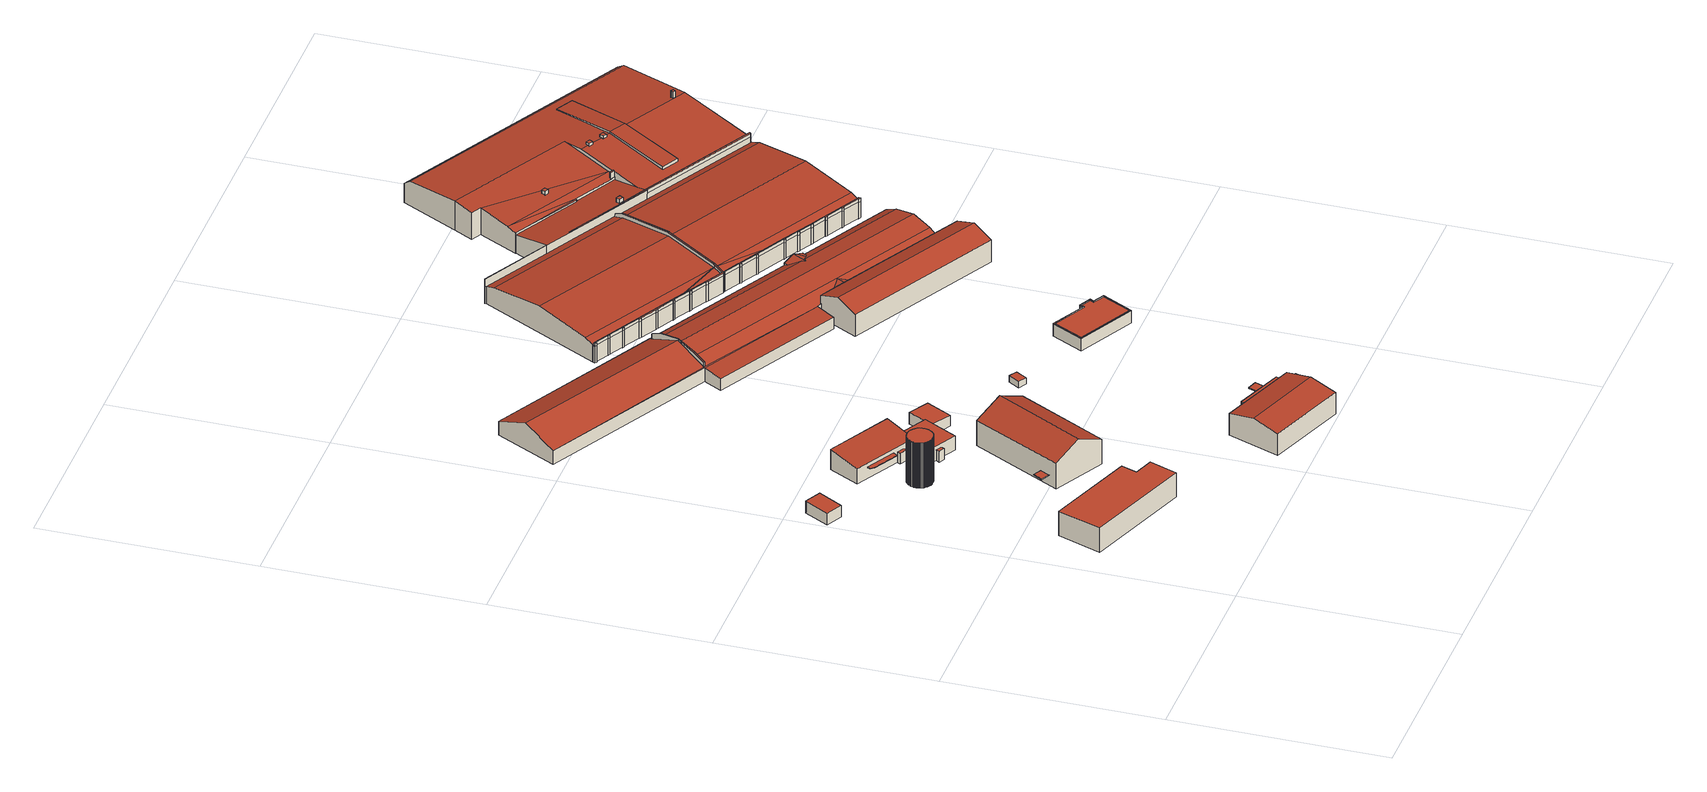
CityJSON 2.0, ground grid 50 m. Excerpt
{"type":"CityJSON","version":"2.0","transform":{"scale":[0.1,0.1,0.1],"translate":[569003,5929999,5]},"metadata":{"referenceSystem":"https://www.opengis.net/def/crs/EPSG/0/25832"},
"CityObjects":{
"building1":{"type":"Building","attributes":{"Grundfläche 2D":"283.135707","Grundhöhe NN":"5.678"},"geometry":[{"type":"Solid","lod":"3","boundaries":[[[[0,1,2]],[[0,2,3]],[[0,3,4]],[[5,6,7,8,9,10]],[[2,1,11,12]],[[3,2,12,13]],[[4,3,13,14]],[[7,6,15,16]],[[8,7,16,17]],[[0,9,8,17,11,1]],[[18,10,9,0,4,14]],[[5,10,18,19]],[[6,5,19,15]],[[17,16,15,19,18,14,13,12,11]]]],"semantics":{"surfaces":[{"type":"RoofSurface"},{"type":"WallSurface"},{"type":"GroundSurface"}],"values":[[0,0,0,0,1,1,1,1,1,1,1,1,1,2]]}}]},
"building2":{"type":"Building","attributes":{"Grundfläche 2D":"26.784521","Grundhöhe NN":"5.448"},"geometry":[{"type":"Solid","lod":"3","boundaries":[[[[20,21,22,23]],[[24,25,23,22]],[[25,26,20,23]],[[26,27,21,20]],[[27,24,22,21]],[[27,26,25,24]]]],"semantics":{"surfaces":[{"type":"RoofSurface"},{"type":"WallSurface"},{"type":"GroundSurface"}],"values":[[0,1,1,1,1,2]]}}]},
"building3":{"type":"Building","attributes":{"Grundfläche 2D":"26.306352","Grundhöhe NN":"5.206"},"geometry":[{"type":"Solid","lod":"3","boundaries":[[[[28,29,30,31,32,33,34,35,36,37,38,39,40,41,42,43,44,45,46,47,48,49,50,51,52,53,54,55,56,57,58,59,60,61,62,63,64,65,66,67,68,69,70,71,72,73,74,75,76,77,78,79,80,81,82,83,84,85,86,87,88,89,90,91,92,93,94,95,96,97,98,99,100,101,102,103,104,105,106,107,108,109,110,111,112,113,114,115,116,117,118,119,120,121,122,123,124,125,126,127]],[[128,129,36,35]],[[129,130,37,36]],[[130,131,38,37]],[[131,132,39,38]],[[132,133,40,39]],[[133,134,41,40]],[[134,135,42,41]],[[135,136,43,42]],[[136,137,44,43]],[[137,138,45,44]],[[139,128,35,34]],[[140,141,33,32]],[[141,139,34,33]],[[138,142,46,45]],[[142,143,47,46]],[[143,144,48,47]],[[144,145,49,48]],[[145,146,50,49]],[[146,147,51,50]],[[147,148,52,51]],[[148,149,53,52]],[[149,150,54,53]],[[150,151,55,54]],[[151,152,56,55]],[[152,153,57,56]],[[153,154,58,57]],[[154,155,59,58]],[[155,156,60,59]],[[156,157,61,60]],[[157,158,62,61]],[[158,159,63,62]],[[159,160,64,63]],[[160,161,65,64]],[[161,162,66,65]],[[162,163,67,66]],[[163,164,68,67]],[[164,165,69,68]],[[165,166,70,69]],[[166,167,71,70]],[[167,168,72,71]],[[168,169,73,72]],[[169,170,74,73]],[[170,171,75,74]],[[171,172,76,75]],[[172,173,77,76]],[[173,174,78,77]],[[174,175,79,78]],[[175,176,80,79]],[[176,177,81,80]],[[177,178,82,81]],[[178,179,83,82]],[[179,180,84,83]],[[180,181,85,84]],[[181,182,86,85]],[[182,183,87,86]],[[183,184,88,87]],[[184,185,89,88]],[[185,186,90,89]],[[186,187,91,90]],[[187,188,92,91]],[[188,189,93,92]],[[189,190,94,93]],[[190,191,95,94]],[[191,192,96,95]],[[192,193,97,96]],[[193,194,98,97]],[[194,195,99,98]],[[195,196,100,99]],[[196,197,101,100]],[[197,198,102,101]],[[198,199,103,102]],[[199,200,104,103]],[[200,201,105,104]],[[201,202,106,105]],[[202,203,107,106]],[[203,204,108,107]],[[204,205,109,108]],[[205,206,110,109]],[[206,207,111,110]],[[207,208,112,111]],[[208,209,113,112]],[[209,210,114,113]],[[210,211,115,114]],[[211,212,116,115]],[[212,213,117,116]],[[213,214,118,117]],[[214,215,119,118]],[[215,216,120,119]],[[216,217,121,120]],[[217,218,122,121]],[[218,219,123,122]],[[219,220,124,123]],[[220,221,125,124]],[[221,222,126,125]],[[222,223,127,126]],[[223,224,28,127]],[[224,225,29,28]],[[225,226,30,29]],[[226,227,31,30]],[[227,140,32,31]],[[221,220,219,218,217,216,215,214,213,212,211,210,209,208,207,206,205,204,203,202,201,200,199,198,197,196,195,194,193,192,191,190,189,188,187,186,185,184,183,182,181,180,179,178,177,176,175,174,173,172,171,170,169,168,167,166,165,164,163,162,161,160,159,158,157,156,155,154,153,152,151,150,149,148,147,146,145,144,143,142,138,137,136,135,134,133,132,131,130,129,128,139,141,140,227,226,225,224,223,222]]]],"semantics":{"surfaces":[{"type":"RoofSurface"},{"type":"WallSurface"},{"type":"GroundSurface"}],"values":[[0,1,1,1,1,1,1,1,1,1,1,1,1,1,1,1,1,1,1,1,1,1,1,1,1,1,1,1,1,1,1,1,1,1,1,1,1,1,1,1,1,1,1,1,1,1,1,1,1,1,1,1,1,1,1,1,1,1,1,1,1,1,1,1,1,1,1,1,1,1,1,1,1,1,1,1,1,1,1,1,1,1,1,1,1,1,1,1,1,1,1,1,1,1,1,1,1,1,1,1,1,2]]}}]},
"building4":{"type":"Building","attributes":{"Grundfläche 2D":"211.922497","Grundhöhe NN":"5.184"},"geometry":[{"type":"Solid","lod":"3","boundaries":[[[[228,229,230,231]],[[232,233,234,235,236]],[[237,238,239,240]],[[241,242,243,244]],[[245,246,247,248]],[[249,250,251,252,253]],[[254,255,256,257]],[[231,230,258,259]],[[228,231,259,260]],[[229,228,260,261]],[[233,262,263,234]],[[238,264,265,235,234,263,266,239]],[[236,235,265,267]],[[232,236,267,268]],[[240,239,266,269]],[[237,240,269,270]],[[238,237,270,264]],[[244,243,271,272]],[[241,244,272,273]],[[242,241,273,274]],[[275,258,230,229,261,262,233,245,248],[276,277,252,251]],[[278,257,246,245,233,232,268]],[[279,271,243,242,274,280,247,246,257,256]],[[248,247,280,275]],[[253,252,277,281]],[[249,253,281,282]],[[250,249,282,283]],[[251,250,283,276]],[[254,257,278,284]],[[255,254,284,285]],[[285,279,256,255]],[[264,270,269,266,263,262,261,260,259,258,275,280,274,273,272,271,279,285,284,278,268,267,265]],[[276,283,282,281,277]]]],"semantics":{"surfaces":[{"type":"RoofSurface"},{"type":"WallSurface"},{"type":"GroundSurface"}],"values":[[0,0,0,0,0,0,0,1,1,1,1,1,1,1,1,1,1,1,1,1,1,1,1,1,1,1,1,1,1,1,1,2,2]]}}]},
"building5":{"type":"Building","attributes":{"Grundfläche 2D":"320.796708","Grundhöhe NN":"5.259"},"children":["building5-1"],"geometry":[{"type":"Solid","lod":"3","boundaries":[[[[286,287,288,289]],[[286,289,290,291]],[[287,286,291,292,293]],[[288,287,293,294]],[[290,289,288,294,295]],[[291,290,295,292]],[[293,292,295,294]]]],"semantics":{"surfaces":[{"type":"RoofSurface"},{"type":"WallSurface"},{"type":"GroundSurface"}],"values":[[0,0,1,1,1,1,2]]}}]},
"building5-1":{"type":"BuildingInstallation","parents":["building5"],"geometry":[{"type":"MultiSurface","lod":"3","boundaries":[[[296,297,298,299]],[[300,301,299,298]],[[301,302,296,299]],[[302,303,297,296]],[[303,300,298,297]],[[303,302,301,300]]],"semantics":{"surfaces":[{"type":"RoofSurface"},{"type":"WallSurface"},{"type":"OuterCeilingSurface"}],"values":[0,1,1,1,1,2]}}]},
"building6":{"type":"Building","attributes":{"Grundfläche 2D":"37.058063","Grundhöhe NN":"5.261"},"geometry":[{"type":"Solid","lod":"3","boundaries":[[[[304,305,306,307]],[[305,304,308,309]],[[306,305,309,310]],[[307,306,310,311]],[[304,307,311,308]],[[309,308,311,310]]]],"semantics":{"surfaces":[{"type":"RoofSurface"},{"type":"WallSurface"},{"type":"GroundSurface"}],"values":[[0,1,1,1,1,2]]}}]},
"building7":{"type":"Building","attributes":{"Grundfläche 2D":"278.936087","Grundhöhe NN":"5.389"},"geometry":[{"type":"Solid","lod":"3","boundaries":[[[[312,313,314,315]],[[316,317,318,319]],[[320,317,316,321,322]],[[315,314,323,324]],[[312,315,324,325]],[[313,312,325,326]],[[319,318,327,328]],[[323,314,313,322,321,316,319,328,329]],[[322,313,326,330,320]],[[327,318,317,320,330]],[[326,325,324,323,329,328,327,330]]]],"semantics":{"surfaces":[{"type":"RoofSurface"},{"type":"WallSurface"},{"type":"GroundSurface"}],"values":[[0,0,0,1,1,1,1,1,1,1,2]]}}]},
"building8":{"type":"Building","attributes":{"Grundfläche 2D":"29.096333","Grundhöhe NN":"5.389"},"children":["building8-1"],"geometry":[{"type":"Solid","lod":"3","boundaries":[[[[331,332,333,334]],[[331,334,335,336]],[[332,331,336,337]],[[333,332,337,338]],[[334,333,338,335]],[[337,336,335,338]]]],"semantics":{"surfaces":[{"type":"RoofSurface"},{"type":"WallSurface"},{"type":"GroundSurface"}],"values":[[0,1,1,1,1,2]]}}]},
"building8-1":{"type":"BuildingInstallation","parents":["building8"],"geometry":[{"type":"MultiSurface","lod":"3","boundaries":[[[339,340,341,342]],[[343,344,342,341]],[[344,345,339,342]],[[345,346,340,339]],[[346,343,341,340]],[[346,345,344,343]]],"semantics":{"surfaces":[{"type":"RoofSurface"},{"type":"WallSurface"},{"type":"OuterCeilingSurface"}],"values":[0,1,1,1,1,2]}}]},
"building9":{"type":"Building","attributes":{"Grundfläche 2D":"6.227068","Grundhöhe NN":"5.778"},"geometry":[{"type":"Solid","lod":"3","boundaries":[[[[347,348,349,350]],[[351,352,350,349]],[[352,353,347,350]],[[353,354,348,347]],[[354,351,349,348]],[[354,353,352,351]]]],"semantics":{"surfaces":[{"type":"RoofSurface"},{"type":"WallSurface"},{"type":"GroundSurface"}],"values":[[0,1,1,1,1,2]]}}]},
"building10":{"type":"Building","attributes":{"Grundfläche 2D":"2023.894498","Grundhöhe NN":"5.411"},"children":["building10-1"],"geometry":[{"type":"Solid","lod":"3","boundaries":[[[[355,356,357,358,359]],[[360,361,356,355,362]],[[363,364,365,366,361,360]],[[367,368,369,370]],[[371,367,370,372]],[[360,362,373,374,375,376,377,378,379,380,363]],[[381,382,377,376,383,384,385,386,359,358]],[[387,388,373,362,355,359,386,389,390]],[[391,392,393,388,387,394]],[[395,396,397,368,367,371,398,399,393,392,400]],[[400,401,402,395]],[[403,396,395]],[[402,404,405]],[[404,406,394,407,408,405]],[[409,410,404]],[[410,406,404]],[[394,411,407]],[[412,407,411]],[[413,414,415,408,407,412,389,416]],[[417,413,416]],[[418,413,417]],[[419,395,402,420]],[[358,357,381]],[[380,379,378,366,365,364,363]],[[378,377,361,366]],[[361,377,382,381,357,356]],[[397,398,372,370,369]],[[398,371,372]],[[397,369,368]],[[418,417,416,389,386,385,384,421,422]],[[406,410,409,400,392,391,394]],[[400,409,404,401]],[[404,402,401]],[[395,423,424,403]],[[396,403,424,425]],[[399,398,397,396,425,426]],[[374,373,388,393,399,426,427]],[[384,383,376,375,374,427,421]],[[402,405,428,429]],[[387,390,389,412,411,394]],[[413,418,422,430]],[[414,413,430,431]],[[415,414,431,432]],[[428,405,408,415,432]],[[420,402,429,433]],[[419,420,433,434]],[[395,419,434,423]],[[424,423,434,433,429,428,432,431,430,422,421,427,426,425]]]],"semantics":{"surfaces":[{"type":"RoofSurface"},{"type":"WallSurface"},{"type":"GroundSurface"}],"values":[[0,0,0,0,0,0,0,0,0,0,0,0,0,0,0,0,0,0,0,0,0,0,1,1,1,1,1,1,1,1,1,1,1,1,1,1,1,1,1,1,1,1,1,1,1,1,1,2]]}}]},
"building10-1":{"type":"BuildingInstallation","parents":["building10"],"geometry":[{"type":"MultiSurface","lod":"3","boundaries":[[[435,436,437,438,439]],[[440,441,442,435,439]],[[441,443,444,442]],[[443,445,446,444]],[[437,436,401,404,409,400]],[[443,441,440,439,438,437,400,409,410,406,394,411,412,389,416,417,418,445]],[[446,445,418,413]],[[435,442,444,446,413,407,404,401,436]]],"semantics":{"surfaces":[{"type":"RoofSurface"},{"type":"WallSurface"}],"values":[0,0,0,0,1,1,1,1]}}]},
"building11":{"type":"Building","attributes":{"Grundfläche 2D":"128.622915","Grundhöhe NN":"5.046"},"children":["building11-1","building11-2"],"geometry":[{"type":"Solid","lod":"3","boundaries":[[[[447,448,449,450,451,452,453,454]],[[455,456,454,453]],[[456,457,447,454]],[[457,458,448,447]],[[458,459,449,448]],[[459,460,450,449]],[[460,461,451,450]],[[461,462,452,451]],[[462,455,453,452]],[[462,461,460,459,458,457,456,455]]]],"semantics":{"surfaces":[{"type":"RoofSurface"},{"type":"WallSurface"},{"type":"GroundSurface"}],"values":[[0,1,1,1,1,1,1,1,1,2]]}}]},
"building11-1":{"type":"BuildingInstallation","parents":["building11"],"geometry":[{"type":"MultiSurface","lod":"3","boundaries":[[[463,464,465,466,467,468,469,470,471,472,473,474,475,476,477,478]],[[453,454,473,472]],[[454,447,474,473]],[[447,448,475,474]],[[448,449,476,475]],[[449,450,477,476]],[[450,451,478,477]],[[451,452,463,478]],[[479,480,465,464]],[[466,465,480,481]],[[467,466,481,482]],[[468,467,482,483]],[[469,468,483,484]],[[470,469,484,485]],[[471,470,485,486]]],"semantics":{"surfaces":[{"type":"RoofSurface"},{"type":"WallSurface"}],"values":[0,1,1,1,1,1,1,1,1,1,1,1,1,1,1]}}]},
"building11-2":{"type":"BuildingInstallation","parents":["building11"],"geometry":[{"type":"MultiSurface","lod":"3","boundaries":[[[472,471,464,463]],[[452,453,472,463]],[[464,471,486,479]]],"semantics":{"surfaces":[{"type":"RoofSurface"},{"type":"WallSurface"}],"values":[0,1,1]}}]},
"building12":{"type":"Building","attributes":{"Grundfläche 2D":"415.147227","Grundhöhe NN":"5.320"},"geometry":[{"type":"Solid","lod":"3","boundaries":[[[[487,488,489,490]],[[491,487,490,492,493,494]],[[488,487,491,494,495,496]],[[489,488,496,497]],[[492,490,489,497,498]],[[494,493,492,498,495]],[[498,497,496,495]]]],"semantics":{"surfaces":[{"type":"RoofSurface"},{"type":"WallSurface"},{"type":"GroundSurface"}],"values":[[0,0,1,1,1,1,2]]}}]},
"building13":{"type":"Building","attributes":{"Grundfläche 2D":"5040.909759","Grundhöhe NN":"5.340"},"children":["building13-1","building13-2","building13-3","building13-4","building13-5","building13-6","building13-7","building13-8","building13-9","building13-10"],"geometry":[{"type":"MultiSurface","lod":"3","boundaries":[[[499,500,501,502]],[[503,499,502,504]],[[505,506,507,508]],[[509,510,511,512,513,505,508,514,515,516,517,518,519,520,521,522,523]],[[519,518,517,516,524,525,526,527,528,529,530,531,513,512,532,533,521,520]],[[534,535,536,537,538,539,540,541,542,543,544,545,546,547,548,549,550,551,552,553,554,555,556,557,558,559,560,561,562,563,564,565,566,567,568,569,570,571,572]],[[573,574,575,576,577,578,579,580,581,582,583,584,585,586,587,588,589,590,591,592,593,594,595,596,597,598,599,600,601,602,544,543,603,604,605,606,607,608,609,610,611,612,613,614,615]],[[616,617,618,619,620,621,622,527,623,624,625]],[[515,514,626,627,628]],[[629,628,627]],[[629,630,631,632]],[[633,632,631]],[[634,635,636,637,628,629,632]],[[638,639,638,640]],[[638,639,641,642,640]],[[643,644,645,646,639,638,640,647]],[[639,648,649,650,651,652,653,641]],[[652,651,650,654,655,656,657]],[[656,655,658,659,660,661,662,663,664,665,666,657]],[[667,642,641,653,668,669,670,671]],[[654,672,673,674,675]],[[672,676,677,678,673]],[[676,679,677]],[[680,681,682,683,677,645,644,684,685]],[[686,687,688,689,690,691,692,678,677,683,693,694]],[[695,658,675,674,696,697,698]],[[654,650,672]],[[511,510,500,499,512]],[[510,509,501,500]],[[509,523,522,521,502,501]],[[504,502,521,533]],[[533,532,503,504]],[[532,512,499,503]],[[670,699,549,548]],[[699,700,550,549]],[[700,701,551,550]],[[701,702,552,551]],[[702,703,553,552]],[[703,704,554,553]],[[704,705,555,554]],[[705,706,556,555]],[[706,707,557,556]],[[707,708,558,557]],[[708,709,559,558]],[[709,710,560,559]],[[710,711,712,562,561,560]],[[712,713,563,562]],[[713,714,564,563]],[[714,715,565,564]],[[715,716,566,565]],[[716,717,567,566]],[[717,718,568,567]],[[718,719,569,568]],[[719,720,570,569]],[[720,721,571,570]],[[721,722,572,571]],[[722,723,534,572]],[[723,724,535,534]],[[724,725,536,535]],[[537,536,725,726]],[[726,727,538,537]],[[727,728,539,538]],[[728,729,540,539]],[[729,730,541,540]],[[730,731,542,541]],[[731,732,543,542]],[[545,544,733,643,647]],[[647,640,642,546,545]],[[642,667,671,670,548,547,546]],[[734,603,543,732,735]],[[734,736,604,603]],[[736,737,605,604]],[[737,738,606,605]],[[607,606,738,739]],[[739,740,608,607]],[[740,741,609,608]],[[741,742,610,609]],[[742,743,611,610]],[[743,744,612,611]],[[744,745,613,612]],[[745,746,614,613]],[[746,747,615,614]],[[747,748,573,615]],[[748,749,574,573]],[[749,750,575,574]],[[750,751,576,575]],[[751,752,577,576]],[[752,753,578,577]],[[753,754,579,578]],[[754,755,580,579]],[[755,756,581,580]],[[756,757,582,581]],[[757,758,583,582]],[[758,759,584,583]],[[759,760,585,584]],[[760,761,586,585]],[[761,762,587,586]],[[762,763,588,587]],[[763,764,589,588]],[[764,765,590,589]],[[765,766,591,590]],[[766,767,592,591]],[[767,692,593,592]],[[692,691,690,689,688,596,595,594,593]],[[688,687,686,694,598,597,596]],[[694,693,599,598]],[[693,683,600,599]],[[682,601,600,683]],[[601,682,681]],[[681,680,685,684,644,544,602,601]],[[505,513,531,530,697,768,769,506]],[[507,506,769,770]],[[514,508,507,770,771]],[[635,623,527,526,525,524,516,515,628,637,636]],[[529,698,697,530]],[[772,619,618,617,773,774,663,662]],[[661,660,659,695,698,529,621,620,619,772,662]],[[527,622,621,529,528]],[[626,514,771,775]],[[627,626,775,776]],[[630,629,627,776,777]],[[633,631,630,777,773,617,616]],[[633,616,625,632]],[[635,634,632,625,624,623]],[[695,659,658]],[[664,663,774,778]],[[665,664,778,779]],[[666,665,779,780]],[[668,653,652,657,666,780,781]],[[669,668,781,782]],[[699,670,669,782,783]],[[700,699,783,784]],[[701,700,784,785]],[[702,701,785,786]],[[703,702,786,787]],[[704,703,787,788]],[[705,704,788,789]],[[706,705,789,790]],[[707,706,790,791]],[[708,707,791,792]],[[709,708,792,793]],[[710,709,793,794]],[[795,712,711,710,794,796]],[[713,712,795,797]],[[714,713,797,798]],[[715,714,798,799]],[[716,715,799,800]],[[717,716,800,801]],[[718,717,801,802]],[[719,718,802,803]],[[720,719,803,804]],[[721,720,804,805]],[[722,721,805,806]],[[723,722,806,807]],[[724,723,807,808]],[[725,724,808,809]],[[726,725,809,810]],[[727,726,810,811]],[[728,727,811,812]],[[729,728,812,813]],[[730,729,813,814]],[[731,730,814,815]],[[731,815,816,735,732]],[[654,650,649,648,639,646,645,677,679,676,672,650,654,675,658,655]],[[734,735,816,817]],[[736,734,817,818]],[[737,736,818,819]],[[738,737,819,820]],[[739,738,820,821]],[[740,739,821,822]],[[741,740,822,823]],[[742,741,823,824]],[[743,742,824,825]],[[744,743,825,826]],[[745,744,826,827]],[[746,745,827,828]],[[747,746,828,829]],[[748,747,829,830]],[[749,748,830,831]],[[750,749,831,832]],[[751,750,832,833]],[[752,751,833,834]],[[753,752,834,835]],[[754,753,835,836]],[[755,754,836,837]],[[756,755,837,838]],[[757,756,838,839]],[[758,757,839,840]],[[759,758,840,841]],[[760,759,841,842]],[[761,760,842,843]],[[762,761,843,844]],[[763,762,844,845]],[[764,763,845,846]],[[765,764,846,847]],[[766,765,847,848]],[[767,766,848,849]],[[696,674,673,678,692,767,849,850]],[[697,696,850,768]],[[777,776,775,771,770,769,768,850,849,848,847,846,845,844,843,842,841,840,839,838,837,836,835,834,833,832,831,830,829,828,827,826,825,824,823,822,821,820,819,818,817,816,815,814,813,812,811,810,809,808,807,806,805,804,803,802,801,800,799,798,797,795,796,794,793,792,791,790,789,788,787,786,785,784,783,782,781,780,779,778,774,773]]],"semantics":{"surfaces":[{"type":"RoofSurface"},{"type":"WallSurface"},{"type":"GroundSurface"}],"values":[0,0,0,0,0,0,0,0,0,0,0,0,0,0,0,0,0,0,0,0,0,0,0,0,0,0,0,1,1,1,1,1,1,1,1,1,1,1,1,1,1,1,1,1,1,1,1,1,1,1,1,1,1,1,1,1,1,1,1,1,1,1,1,1,1,1,1,1,1,1,1,1,1,1,1,1,1,1,1,1,1,1,1,1,1,1,1,1,1,1,1,1,1,1,1,1,1,1,1,1,1,1,1,1,1,1,1,1,1,1,1,1,1,1,1,1,1,1,1,1,1,1,1,1,1,1,1,1,1,1,1,1,1,1,1,1,1,1,1,1,1,1,1,1,1,1,1,1,1,1,1,1,1,1,1,1,1,1,1,1,1,1,1,1,1,1,1,1,1,1,1,1,1,1,1,1,1,1,1,1,1,1,1,1,1,1,1,1,1,1,1,1,1,1,1,1,1,1,1,2]}}]},
"building13-1":{"type":"BuildingInstallation","parents":["building13"],"geometry":[{"type":"MultiSurface","lod":"3","boundaries":[[[851,852,853,854]],[[854,853,855,856]],[[856,857,851,854]],[[852,851,857,858]],[[858,855,853,852]]],"semantics":{"surfaces":[{"type":"RoofSurface"},{"type":"WallSurface"}],"values":[0,1,1,1,1]}}]},
"building13-2":{"type":"BuildingInstallation","parents":["building13"],"geometry":[{"type":"MultiSurface","lod":"3","boundaries":[[[859,860,861,862,863]],[[860,864,517,865,861]],[[862,861,865,866]],[[866,518,867,859,863,862]],[[860,859,867,864]]],"semantics":{"surfaces":[{"type":"RoofSurface"},{"type":"WallSurface"}],"values":[0,1,1,1,1]}}]},
"building13-3":{"type":"BuildingInstallation","parents":["building13"],"geometry":[{"type":"MultiSurface","lod":"3","boundaries":[[[868,869,870,871]],[[871,870,872,873]],[[868,871,873,874]],[[869,868,874,875]],[[870,869,875,872]]],"semantics":{"surfaces":[{"type":"RoofSurface"},{"type":"WallSurface"}],"values":[0,1,1,1,1]}}]},
"building13-4":{"type":"BuildingInstallation","parents":["building13"],"geometry":[{"type":"MultiSurface","lod":"3","boundaries":[[[876,877,878,879,880,620,881,882]],[[622,883,879,878]],[[878,877,622]],[[877,876,622]],[[880,879,883]],[[621,882,881,620]]],"semantics":{"surfaces":[{"type":"RoofSurface"},{"type":"WallSurface"}],"values":[0,1,1,1,1,1]}}]},
"building13-5":{"type":"BuildingInstallation","parents":["building13"],"geometry":[{"type":"MultiSurface","lod":"3","boundaries":[[[884,885,886,887]],[[636,525,887,886,888]],[[884,887,525,636,637,524]],[[889,885,884,524,637]],[[889,888,886,885]]],"semantics":{"surfaces":[{"type":"RoofSurface"},{"type":"WallSurface"}],"values":[0,1,1,1,1]}}]},
"building13-6":{"type":"BuildingInstallation","parents":["building13"],"geometry":[{"type":"MultiSurface","lod":"3","boundaries":[[[890,891,892,893]],[[893,892,894,895]],[[890,893,895,896]],[[891,890,896,897]],[[892,891,897,894]]],"semantics":{"surfaces":[{"type":"RoofSurface"},{"type":"WallSurface"}],"values":[0,1,1,1,1]}}]},
"building13-7":{"type":"BuildingInstallation","parents":["building13"],"geometry":[{"type":"MultiSurface","lod":"3","boundaries":[[[898,899,772,900]],[[772,662,901,900]],[[901,663,664,898,900]],[[664,665,899,898]],[[666,662,772,899,665]]],"semantics":{"surfaces":[{"type":"RoofSurface"},{"type":"WallSurface"}],"values":[0,1,1,1,1]}}]},
"building13-8":{"type":"BuildingInstallation","parents":["building13"],"geometry":[{"type":"MultiSurface","lod":"3","boundaries":[[[544,902,903,904,905,906,733]],[[903,907,908,909]],[[909,904,903]],[[910,911,912,913,908,907,914]],[[910,915,916,911]],[[915,917,916]],[[917,915,918,919,920]],[[910,914,907,903,902,544,644,645,646,639,648,649,650,654,655,658,659,918,915]],[[660,919,918,659]],[[656,921,651,922,641,638,904,909,908,913,912,911,916,917,920,919,660,923,924]],[[925,643,733,906,905,904,638,926]]],"semantics":{"surfaces":[{"type":"RoofSurface"},{"type":"WallSurface"}],"values":[0,0,0,0,0,0,0,1,1,1,1]}}]},
"building13-9":{"type":"BuildingInstallation","parents":["building13"],"geometry":[{"type":"MultiSurface","lod":"3","boundaries":[[[876,882,927,928]],[[530,531,928,927]],[[528,622,876,928,531]],[[528,529,621,622]],[[530,927,882,621,529]]],"semantics":{"surfaces":[{"type":"RoofSurface"},{"type":"WallSurface"}],"values":[0,1,1,1,1]}}]},
"building13-10":{"type":"BuildingInstallation","parents":["building13"],"geometry":[{"type":"MultiSurface","lod":"3","boundaries":[[[929,930,931,932]],[[929,933,519,934,930]],[[931,930,934,935]],[[931,935,520,936,932]],[[929,932,936,933]]],"semantics":{"surfaces":[{"type":"RoofSurface"},{"type":"WallSurface"}],"values":[0,1,1,1,1]}}]}
},
"vertices":[
[297,312,44],[331,300,33],[338,318,34],[328,340,34],[309,347,34],[104,424,68],[67,322,68],[319,231,68],[343,296,68],[297,312,68],[310,349,68],[331,300,7],[338,318,7],[328,340,7],[309,347,7],[67,322,7],[319,231,7],[343,296,7],[310,349,7],[104,424,7],
[70,941,35],[33,960,35],[3,904,33],[40,884,33],[3,904,4],[40,884,4],[70,941,4],[33,960,4],
[245,791,115],[244,792,115],[242,793,115],[241,794,115],[239,795,115],[238,796,115],[236,796,115],[234,797,115],[232,797,115],[231,797,115],[229,797,115],[227,797,115],[225,797,115],[223,797,115],[221,797,115],[220,796,115],[218,796,115],[216,795,115],[215,794,115],[213,794,115],[211,793,115],[210,792,115],[209,790,115],[207,789,115],[206,788,115],[205,786,115],[204,785,115],[203,783,115],[202,782,115],[201,780,115],[200,779,115],[200,777,115],[199,775,115],[199,773,115],[199,772,115],[198,770,115],[198,768,115],[199,766,115],[199,764,115],[199,762,115],[199,761,115],[200,759,115],[201,757,115],[201,756,115],[202,754,115],[203,752,115],[204,751,115],[205,750,115],[207,748,115],[208,747,115],[209,746,115],[211,745,115],[212,744,115],[214,743,115],[216,742,115],[217,741,115],[219,741,115],[221,740,115],[223,740,115],[224,740,115],[226,740,115],[228,740,115],[230,740,115],[232,740,115],[233,740,115],[235,741,115],[237,741,115],[239,742,115],[240,742,115],[242,743,115],[243,744,115],[245,745,115],[246,746,115],[248,748,115],[249,749,115],[250,750,115],[251,752,115],[252,753,115],[253,755,115],[254,757,115],[255,758,115],[255,760,115],[256,762,115],[256,764,115],[256,765,115],[256,767,115],[256,769,115],[256,771,115],[256,773,115],[256,774,115],[255,776,115],[255,778,115],[254,780,115],[253,781,115],[253,783,115],[252,784,115],[251,786,115],[249,787,115],[248,789,115],[247,790,115],[234,797,2],[232,797,2],[231,797,2],[229,797,2],[227,797,2],[225,797,2],[223,797,2],[221,797,2],[220,796,2],[218,796,2],[216,795,2],[236,796,2],[239,795,2],[238,796,2],[215,794,2],[213,794,2],[211,793,2],[210,792,2],[209,790,2],[207,789,2],[206,788,2],[205,786,2],[204,785,2],[203,783,2],[202,782,2],[201,780,2],[200,779,2],[200,777,2],[199,775,2],[199,773,2],[199,772,2],[198,770,2],[198,768,2],[199,766,2],[199,764,2],[199,762,2],[199,761,2],[200,759,2],[201,757,2],[201,756,2],[202,754,2],[203,752,2],[204,751,2],[205,750,2],[207,748,2],[208,747,2],[209,746,2],[211,745,2],[212,744,2],[214,743,2],[216,742,2],[217,741,2],[219,741,2],[221,740,2],[223,740,2],[224,740,2],[226,740,2],[228,740,2],[230,740,2],[232,740,2],[233,740,2],[235,741,2],[237,741,2],[239,742,2],[240,742,2],[242,743,2],[243,744,2],[245,745,2],[246,746,2],[248,748,2],[249,749,2],[250,750,2],[251,752,2],[252,753,2],[253,755,2],[254,757,2],[255,758,2],[255,760,2],[256,762,2],[256,764,2],[256,765,2],[256,767,2],[256,769,2],[256,771,2],[256,773,2],[256,774,2],[255,776,2],[255,778,2],[254,780,2],[253,781,2],[253,783,2],[252,784,2],[251,786,2],[249,787,2],[248,789,2],[247,790,2],[245,791,2],[244,792,2],[242,793,2],[241,794,2],
[294,819,28],[298,826,28],[280,835,28],[277,828,28],[342,846,37],[323,812,37],[299,766,37],[362,732,37],[405,812,37],[321,744,29],[325,752,29],[311,759,29],[307,751,29],[321,910,18],[318,904,18],[330,898,18],[333,904,18],[323,812,40],[361,882,53],[212,961,53],[175,891,40],[205,862,31],[264,830,31],[270,840,31],[202,876,31],[199,870,31],[364,887,33],[338,901,33],[335,895,33],[361,882,33],[280,835,2],[277,828,2],[294,819,2],[298,826,2],[323,812,2],[299,766,2],[325,752,2],[362,732,2],[311,759,2],[405,812,2],[342,846,2],[307,751,2],[321,744,2],[330,898,2],[333,904,2],[321,910,2],[318,904,2],[175,891,2],[270,840,29],[202,876,29],[361,882,2],[335,895,2],[212,961,2],[199,870,29],[205,862,29],[264,830,29],[364,887,2],[338,901,2],
[341,453,97],[401,421,65],[511,630,65],[451,662,97],[391,694,66],[281,484,66],[281,484,3],[401,421,3],[511,630,3],[391,694,3],
[283,535,28],[271,513,28],[291,503,28],[302,525,28],[291,503,26],[302,525,26],[283,535,26],[271,513,26],
[397,795,32],[446,770,30],[477,829,30],[428,855,32],[397,795,3],[446,770,3],[477,829,3],[428,855,3],
[803,118,39],[774,128,39],[752,69,39],[782,58,39],[752,68,71],[563,136,71],[541,76,58],[730,7,58],[586,197,58],[752,69,71],[774,128,58],[752,69,4],[782,58,4],[803,118,4],[774,128,4],[541,76,4],[730,7,4],[752,68,4],[586,197,4],
[775,131,36],[783,154,36],[670,196,36],[662,173,36],[662,173,4],[775,131,4],[783,154,4],[670,196,4],
[753,191,33],[730,199,33],[722,177,33],[744,168,33],[722,177,31],[744,168,31],[753,191,31],[730,199,31],
[656,688,24],[639,699,24],[623,673,24],[641,662,24],[623,673,8],[641,662,8],[656,688,8],[639,699,8],
[889,1226,55],[906,1259,55],[882,1271,45],[877,1262,45],[888,1235,54],[916,1235,48],[915,1254,51],[897,1231,54],[926,1236,45],[929,1242,45],[930,1244,45],[931,1246,45],[846,1143,53],[818,1141,46],[812,1130,46],[833,1118,53],[859,1119,46],[853,1108,46],[1139,1104,54],[1153,1130,39],[931,1247,39],[907,1260,39],[915,1254,40],[931,1246,40],[930,1244,41],[929,1242,42],[882,1271,40],[892,1266,40],[882,1272,39],[532,1456,39],[519,1431,53],[519,1430,54],[494,1384,65],[1114,1058,65],[510,1414,58],[495,1385,65],[472,1342,54],[472,1341,54],[1092,1015,54],[479,1355,58],[753,1158,38],[765,1155,39],[812,1130,39],[853,1108,39],[1079,990,39],[459,1316,40],[456,1317,40],[455,1315,38],[764,1153,38],[456,1317,39],[54,1525,38],[472,1342,51],[492,1386,71],[92,1597,71],[459,1316,39],[472,1341,51],[494,1384,71],[495,1385,71],[528,1454,39],[530,1459,38],[130,1669,38],[519,1430,50],[519,1431,50],[531,1453,39],[730,1115,33],[432,1272,33],[532,1456,4],[531,1453,4],[753,1158,4],[764,1153,4],[765,1155,4],[1079,990,4],[1153,1130,4],[54,1525,4],[455,1315,4],[528,1454,4],[530,1459,4],[130,1669,4],[432,1272,4],[730,1115,4],
[470,1343,63],[456,1317,51],[459,1316,51],[472,1341,62],[472,1342,63],[494,1384,74],[495,1385,74],[492,1386,74],[519,1431,64],[516,1432,64],[531,1453,51],[528,1454,51],
[955,611,30],[960,620,30],[931,634,30],[927,625,30],[847,667,30],[809,593,30],[944,524,30],[982,597,30],[944,524,0],[982,597,0],[955,611,0],[960,620,0],[931,634,0],[927,625,0],[847,667,0],[809,593,0],
[809,593,32],[812,594,32],[848,664,32],[928,623,32],[932,632,32],[957,619,32],[953,610,32],[979,596,32],[944,527,32],[944,524,32],[982,597,32],[955,611,32],[960,620,32],[931,634,32],[927,625,32],[847,667,32],[812,594,30],[848,664,30],[928,623,30],[932,632,30],[957,619,30],[953,610,30],[979,596,30],[944,527,30],
[741,1109,78],[717,1064,59],[1077,875,59],[1101,920,78],[764,1153,60],[1125,965,59],[812,1130,59],[765,1155,59],[765,1155,3],[717,1064,3],[1077,875,3],[1125,965,3],
[1241,1735,84],[1314,1874,69],[1274,1895,69],[1201,1756,84],[1167,1595,68],[1127,1616,68],[1484,1813,64],[1493,1829,51],[929,2125,51],[921,2109,64],[1274,1895,66],[1314,1874,66],[1290,1828,71],[1241,1735,80],[1399,1652,80],[859,1992,76],[1149,1839,76],[1126,1795,80],[1143,1786,80],[1153,1781,80],[1179,1767,80],[1189,1762,80],[1201,1756,80],[1209,1771,78],[1241,1832,73],[1082,1711,68],[1080,1708,68],[1080,1707,68],[1048,1646,60],[1037,1624,57],[1035,1621,57],[1308,1478,57],[1310,1481,57],[1167,1595,61],[1127,1616,61],[707,1427,52],[706,1426,52],[712,1423,52],[712,1425,52],[752,1404,52],[752,1403,52],[756,1400,52],[757,1401,52],[796,1380,52],[799,1378,52],[801,1381,52],[763,1401,52],[679,1446,52],[462,1559,52],[458,1561,52],[456,1558,52],[460,1555,52],[461,1557,52],[493,1540,52],[493,1539,52],[497,1537,52],[497,1538,52],[531,1520,52],[530,1519,52],[535,1517,52],[535,1518,52],[575,1497,52],[574,1497,52],[574,1496,52],[579,1493,52],[580,1494,52],[619,1473,52],[619,1472,52],[623,1470,52],[624,1471,52],[664,1450,52],[663,1449,52],[667,1447,52],[668,1448,52],[962,1294,52],[994,1277,52],[993,1276,52],[998,1273,52],[998,1275,52],[1030,1258,52],[1029,1257,52],[1034,1255,52],[1034,1256,52],[1067,1239,52],[1067,1237,52],[1070,1235,52],[1071,1236,52],[1111,1216,52],[1110,1214,52],[1114,1212,52],[1115,1213,52],[1155,1192,52],[1154,1191,52],[1159,1189,52],[1161,1193,52],[1157,1195,52],[1156,1195,52],[1082,1234,52],[1048,1252,52],[1045,1253,52],[947,1305,52],[941,1308,52],[842,1360,52],[841,1360,52],[800,1378,52],[801,1378,52],[840,1358,52],[840,1357,52],[844,1354,52],[845,1355,52],[885,1334,52],[884,1333,52],[888,1331,52],[889,1332,52],[958,1296,52],[957,1295,52],[961,1293,52],[974,1758,48],[813,1843,48],[771,1762,65],[770,1761,65],[862,1712,65],[1035,1621,65],[1037,1624,64],[1080,1707,48],[1070,1712,48],[975,1761,48],[836,1947,69],[860,1935,69],[1088,1723,60],[822,1863,60],[812,1843,53],[813,1843,53],[975,1761,54],[974,1758,53],[1070,1712,54],[1080,1707,54],[1080,1708,54],[1082,1711,56],[810,1404,53],[813,1403,53],[684,1443,46],[810,1405,53],[679,1446,46],[799,1383,46],[801,1381,46],[802,1383,46],[812,1402,52],[763,1401,46],[813,1404,53],[875,1521,69],[875,1523,70],[873,1524,70],[534,1703,70],[471,1583,53],[876,1524,70],[939,1644,53],[936,1645,53],[597,1823,53],[947,1660,47],[950,1666,45],[948,1667,45],[832,1728,45],[770,1761,45],[771,1762,44],[608,1848,44],[607,1846,45],[609,1845,45],[603,1486,46],[460,1563,46],[459,1563,46],[458,1561,46],[462,1559,46],[875,1521,71],[1234,1333,71],[1298,1455,54],[939,1644,54],[813,1404,55],[812,1402,54],[1171,1213,54],[813,1403,55],[842,1360,46],[877,1341,46],[880,1340,46],[941,1308,46],[837,1362,46],[841,1360,46],[1048,1252,46],[1078,1236,46],[1082,1234,46],[1117,1215,46],[1156,1195,46],[1157,1195,46],[1161,1193,46],[947,1305,46],[1045,1253,46],[950,1666,44],[1310,1477,44],[1308,1478,44],[1035,1621,44],[456,1558,45],[460,1555,45],[461,1557,45],[493,1540,45],[493,1539,45],[497,1537,45],[497,1538,45],[531,1520,45],[530,1519,45],[535,1517,45],[535,1518,45],[575,1497,45],[574,1497,45],[574,1496,45],[579,1493,45],[580,1494,45],[619,1473,45],[619,1472,45],[623,1470,45],[624,1471,45],[664,1450,45],[663,1449,45],[667,1447,45],[668,1448,45],[707,1427,45],[706,1426,45],[712,1423,45],[712,1425,45],[752,1404,45],[752,1403,45],[756,1400,45],[757,1401,45],[796,1380,45],[799,1378,45],[799,1383,52],[800,1378,44],[799,1378,44],[801,1378,45],[840,1358,45],[840,1357,44],[844,1354,44],[845,1355,45],[885,1334,45],[884,1333,44],[888,1331,44],[889,1332,45],[958,1296,45],[957,1295,44],[961,1293,44],[962,1294,45],[994,1277,45],[993,1276,44],[998,1273,44],[998,1275,45],[1030,1258,45],[1029,1257,44],[1034,1255,44],[1034,1256,45],[1067,1239,45],[1067,1237,44],[1070,1235,44],[1071,1236,45],[1111,1216,45],[1110,1214,44],[1114,1212,44],[1115,1213,45],[1155,1192,45],[1154,1191,44],[1159,1189,44],[1308,1478,3],[1493,1829,3],[929,2125,3],[859,1992,3],[770,1761,64],[813,1843,3],[771,1762,3],[836,1947,3],[860,1935,3],[812,1843,3],[608,1848,3],[607,1846,3],[609,1845,3],[460,1563,3],[459,1563,3],[456,1558,3],[460,1555,3],[461,1557,3],[493,1540,3],[493,1539,3],[497,1537,3],[497,1538,3],[531,1520,3],[530,1519,3],[535,1517,3],[535,1518,3],[575,1497,3],[574,1496,3],[574,1497,3],[579,1493,3],[580,1494,3],[619,1473,3],[619,1472,3],[623,1470,3],[624,1471,3],[664,1450,3],[663,1449,3],[667,1447,3],[668,1448,3],[707,1427,3],[706,1426,3],[712,1423,3],[712,1425,3],[752,1404,3],[752,1403,3],[756,1400,3],[757,1401,3],[796,1380,3],[799,1378,3],[800,1378,3],[801,1378,3],[840,1358,3],[840,1357,3],[844,1354,3],[845,1355,3],[885,1334,3],[884,1333,3],[888,1331,3],[889,1332,3],[958,1296,3],[957,1295,3],[961,1293,3],[962,1294,3],[994,1277,3],[993,1276,3],[998,1273,3],[998,1275,3],[1030,1258,3],[1029,1257,3],[1034,1255,3],[1034,1256,3],[1067,1239,3],[1067,1237,3],[1070,1235,3],[1071,1236,3],[1111,1216,3],[1110,1214,3],[1114,1212,3],[1115,1213,3],[1155,1192,3],[1154,1191,3],[1159,1189,3],[1310,1477,3],
[1378,1671,96],[1373,1674,96],[1369,1668,96],[1375,1665,96],[1369,1668,80],[1375,1665,80],[1378,1671,79],[1373,1674,79],
[1155,1786,86],[1146,1791,86],[1141,1782,86],[1150,1777,86],[1153,1781,86],[1146,1791,79],[1141,1782,79],[1150,1777,79],[1155,1786,79],
[987,1667,73],[977,1672,73],[972,1663,73],[982,1658,73],[972,1663,64],[982,1658,64],[987,1667,62],[977,1672,62],
[1037,1624,67],[980,1654,66],[970,1659,66],[834,1731,65],[833,1729,65],[950,1666,66],[1035,1621,67],[834,1731,64],
[1082,1711,70],[1072,1716,70],[1070,1713,70],[1080,1708,70],[1070,1713,54],[1072,1716,56],
[969,1827,73],[960,1831,73],[956,1822,73],[965,1818,73],[956,1822,63],[965,1818,63],[969,1827,64],[960,1831,64],
[608,1848,64],[607,1846,64],[771,1762,64],[771,1762,50],
[812,1402,61],[813,1403,61],[810,1404,61],[809,1403,61],[809,1402,60],[813,1404,62],[810,1405,62],[810,1405,61],[876,1524,79],[873,1525,79],[873,1524,79],[872,1523,79],[875,1523,79],[939,1644,63],[936,1645,63],[937,1646,63],[950,1666,52],[948,1667,52],[937,1646,62],[873,1525,70],[872,1523,69],[937,1646,52],[937,1646,53],[809,1402,52],[809,1403,52],
[1308,1478,67],[1310,1481,67],
[1182,1772,86],[1177,1763,86],[1186,1758,86],[1191,1767,86],[1182,1772,79],[1177,1763,79],[1186,1758,79],[1191,1767,79]
]}
